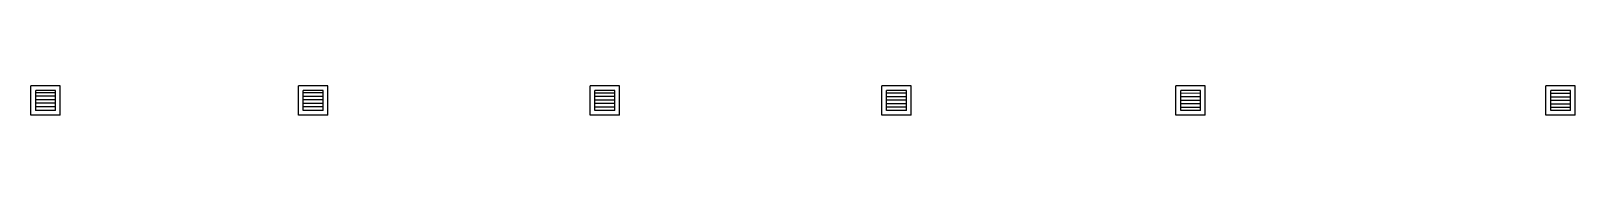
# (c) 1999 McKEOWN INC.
# Model space of a CAD drawing. Header units: inches. Extents: x 25480 to 951550, y -607927 to 1377809.
# Drawn here: x 919780 to 951550, y -607927 to -607326 of the extents above; entities that cross this region are included whole.
import ezdxf

# ---------------------------------------------------------------- set-up
doc = ezdxf.new("R2010")
doc.units = ezdxf.units.IN
doc.header["$MEASUREMENT"] = 0
doc.layers.add('CATCH BASIN', color=1, linetype='Continuous')

# ---------------------------------------------------------------- blocks, each defined once
blk = doc.blocks.new('cb')
at = {"layer": 'CATCH BASIN'}
h = blk.add_hatch(dxfattribs=at)
h.set_pattern_fill('ANSI31', color=1, scale=22.819617, angle=494.9689, style=0)
h.set_pattern_definition([(0.03114, (-106598.67, 837958.7), (0.039376, -72.452274), [])])
h.paths.add_polyline_path([(-27465, 892047), (-27056, 892047), (-27056, 891639), (-27464, 891639)])
at = {"layer": 'CATCH BASIN', "color": 2}
for p, q in [((-26960, 892143), (-27561, 892143)), ((-27561, 892143), (-27561, 891542)), ((-26960, 892143), (-26960, 891543)), ((-26960, 891543), (-27561, 891542))]:
    blk.add_line(p, q, dxfattribs=at)
at = {"layer": 'CATCH BASIN', "color": 1}
for p, q in [((-27054, 892047), (-27462, 892047)), ((-27462, 892047), (-27462, 891639)), ((-27054, 892047), (-27053, 891639)), ((-27053, 891639), (-27462, 891639))]:
    blk.add_line(p, q, dxfattribs=at)

msp = doc.modelspace()

# ---------------------------------------------------------------- block references
at = {"layer": 'CATCH BASIN', "color": 251, "xscale": -1, "rotation": 180}
for p in [(947341, 284216, -106589), (952847, 284216, -106589), (958847, 284216, -106589), (964847, 284216, -106589), (970897, 284216, -106589), (978510, 284216, -106589)]:
    msp.add_blockref('cb', p, dxfattribs=at)

doc.saveas('drawing.dxf')
